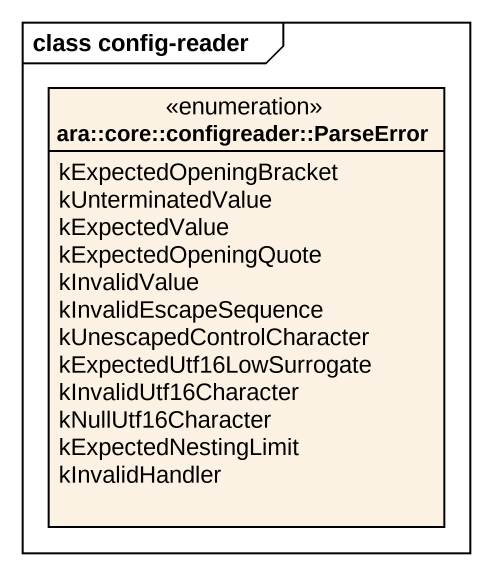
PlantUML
@startuml
mainframe class config-reader
hide circle
hide empty members
enum "ara::core::configreader::ParseError" as ara_core_configreader {
  kExpectedOpeningBracket
  kUnterminatedValue
  kExpectedValue
  kExpectedOpeningQuote
  kInvalidValue
  kInvalidEscapeSequence
  kUnescapedControlCharacter
  kExpectedUtf16LowSurrogate
  kInvalidUtf16Character
  kNullUtf16Character
  kExpectedNestingLimit
  kInvalidHandler
}
@enduml
